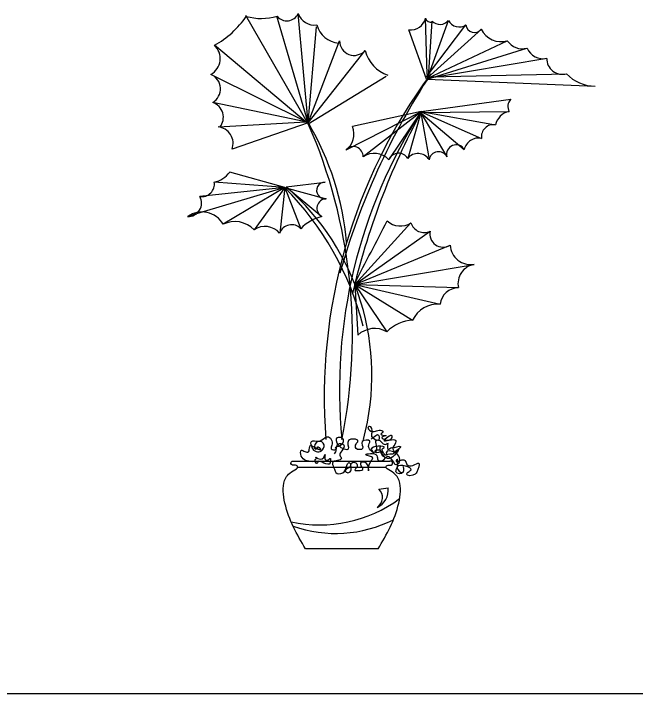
# Model space of a CAD drawing. Header units: millimetres. Extents: x 12377 to 30673, y 89761 to 101952.
# Drawn here: x 18483 to 19682, y 92554 to 93861 of the extents above; entities that cross this region are included whole.
import ezdxf

# ---------------------------------------------------------------- set-up
doc = ezdxf.new("R2010")
doc.units = ezdxf.units.MM
doc.layers.add('www.cad-blocks.net', color=7, linetype='Continuous')

# ---------------------------------------------------------------- blocks, each defined once
blk = doc.blocks.new('A$C500853A1')
for p, q in [((193.3, 680.7), (93.2, 854.4)), ((193.4, 682.5), (143.3, 853.2)), ((193.4, 682.5), (177.2, 857.5)), ((384.1, 759.7), (381.7, 850.1)), ((382.9, 756.2), (446.4, 839.6)), ((385.2, 755), (418.2, 846.6)), ((386.4, 755), (392.3, 845.4)), ((193.4, 682.5), (206.9, 836.3)), ((382.9, 752.6), (354.7, 831.3)), ((384.1, 753.8), (471.1, 832.5)), ((193.3, 680.7), (43, 806.7)), ((193.4, 682.5), (243.6, 813.7)), ((385.2, 753.8), (512.6, 814)), ((193.4, 682.5), (284.6, 798.2)), ((384.1, 752.6), (544.3, 802.2)), ((385.2, 753.8), (576.1, 785.8)), ((193.4, 682.5), (37.4, 760.1)), ((193.3, 680.7), (318.5, 757.3)), ((384.1, 752.6), (653.7, 741.1)), ((389.9, 756.2), (607.8, 761.1)), ((374.7, 700.8), (518.2, 720.2)), ((191.8, 683.3), (40.2, 714.9)), ((374.7, 699.8), (253.6, 638.6)), ((374.7, 700.8), (264.3, 676.3)), ((374.7, 699.8), (281.4, 627.9)), ((373.4, 698.8), (322.6, 623.4)), ((374.7, 700.8), (353.1, 625.2)), ((373.4, 698.8), (515.5, 700.5)), ((374.1, 698.7), (387.2, 623.4)), ((374.1, 698.7), (415.9, 627.9)), ((374.1, 698.7), (443.7, 639.5)), ((374.7, 700.8), (493.9, 679)), ((374.7, 699.8), (471.5, 657.4)), ((189.7, 683.7), (48.7, 675.4)), ((193.4, 682.5), (71.3, 640.1)), ((156, 578.8), (67.6, 603.4)), ((156, 578.8), (0, 532.4)), ((156, 578.8), (19.6, 564.3)), ((156, 578.8), (42.7, 587.4)), ((156, 578.8), (56.9, 519.9)), ((156, 578.8), (106.7, 511)), ((156, 578.8), (147.6, 505.7)), ((156, 578.8), (181.4, 512.8)), ((156, 578.8), (222.2, 560.8)), ((158.2, 579.6), (220.5, 587.4)), ((158.2, 579.6), (215.1, 532.4)), ((268, 423.6), (358.2, 522.2)), ((268, 423.6), (388.9, 508.9)), ((268, 423.6), (420.9, 486.2)), ((268, 423.6), (459.6, 455.6)), ((268, 423.6), (272.9, 342.3)), ((268, 423.6), (319.6, 347.6)), ((268, 423.6), (360.9, 366.3)), ((268, 423.6), (404.9, 391.6)), ((268, 423.6), (434.2, 418.3)), ((170.4, 140.2), (324.2, 140.2)), ((176.3, 130.8), (318.3, 130.6)), ((306.7, 95.6), (321.5, 97.5)), ((305.6, 0), (189, 0))]:
    blk.add_line(p, q)
for centre, radius, start, end in [((-31.7, 940), 152.9, 299.2773, 325.2986), ((118.2, 940.1), 90.4, 254.4726, 286.1537), ((159, 866), 20.2, 219.2442, 334.996), ((203, 866.1), 27.1, 198.4447, 278.8892), ((357.2, 856.6), 25.4, 264.34, 345.2716), ((390.3, 852.6), 8.91, 196.1419, 282.4289), ((245.5, 849.9), 39.8, 195.4914, 265.37), ((404.7, 857.4), 17.2, 223.9535, 321.2482), ((435.3, 855.3), 19.2, 206.8048, 305.1414), ((460.2, 841.3), 14, 187.274, 320.856), ((502.5, 847.3), 34.8, 205.107, 286.7864), ((23, 785.5), 29.2, 299.5064, 46.6616), ((267.1, 814), 23.5, 180.6597, 317.8221), ((536.6, 830.1), 28.9, 213.9124, 285.4675), ((340.4, 813), 57.7, 194.912, 250.2951), ((570.1, 813.1), 27.9, 202.8074, 282.4097), ((601.1, 785.2), 25, 178.6587, 285.63), ((27.3, 736.8), 25.4, 300.5742, 66.5834), ((1085.9, 243.8), 866.8, 143.3954, 184.5375), ((1342.1, 132.8), 1140.5, 146.5964, 164.3048), ((654.2, 805), 63.9, 223.4153, 269.5093), ((530.8, 708.4), 17.2, 136.995, 207.4635), ((32.3, 691.2), 25, 321.2631, 71.4864), ((1068.7, 254.4), 825.2, 147.2488, 185.5055), ((1401.1, 144.9), 1166.9, 151.6044, 167.0053), ((521.2, 673.2), 27.9, 101.943, 168.017), ((45.9, 649.2), 27, 340.2651, 83.6059), ((-579.2, 343), 843.4, 348.5245, 23.6183), ((-192.2, 453.5), 448.5, 4.7545, 30.6559), ((235, 664.3), 31.7, 305.8403, 22.2478), ((490.1, 660.5), 18.9, 78.3703, 189.2519), ((466.4, 634.8), 23.2, 77.3448, 168.276), ((265.7, 628.6), 15.7, 357.299, 140.4054), ((430.5, 632), 15.2, 29.7995, 195.6742), ((299.5, 602.3), 31.3, 42.3576, 125.244), ((338.3, 616.7), 17.1, 29.964, 156.7642), ((369.5, 612.5), 20.8, 31.7659, 142.2127), ((402.4, 620.5), 15.4, 28.4302, 169.3191), ((34.1, 628.2), 41.7, 281.9172, 323.5171), ((22.6, 584.4), 20.3, 261.4833, 8.4769), ((-194.5, 233.6), 491.9, 14.4997, 44.5661), ((-104.1, 278.2), 399.6, 345.0569, 48.9629), ((220.3, 574), 13.4, 89.259, 278.3741), ((1.1, 553.6), 21.3, 266.9182, 30.1872), ((222.5, 545.6), 15.2, 91.0814, 240.8277), ((22.8, 500.1), 39.5, 30.1101, 125.2283), ((75.6, 480.9), 43.3, 44.1214, 115.6431), ((231.2, 465.5), 68.7, 103.5562, 136.5464), ((-9772.1, 5713), 11347.3, 332.22636, 332.79583), ((341.2, 547.8), 30.8, 226.5827, 303.633), ((124.1, 485.2), 31.1, 41.0971, 124.0503), ((166.7, 498.8), 20.3, 43.5332, 160.2281), ((379.2, 528.6), 21.9, 196.8677, 296.1643), ((409.9, 504.6), 21.4, 168.6255, 300.7895), ((454.5, 488.9), 33.7, 184.6256, 278.5772), ((464.8, 424.8), 31.2, 99.5744, 192.0692), ((434.5, 388.5), 29.7, 90.4438, 174.0639), ((400.5, 348.3), 43.5, 84.2413, 155.5873), ((365.5, 301.1), 65.4, 94.0064, 134.5729), ((299.9, 313.1), 39.8, 60.315, 132.7157), ((291.6, 93.7), 30.1, 294.0402, 7.145), ((294, 82), 18.6, 302.1494, 47.1315), ((211.8, 254.5), 216.4, 257.7851, 306.3276), ((237.3, 231.5), 207.1, 250.8046, 296.6125)]:
    blk.add_arc(centre, radius, start, end)
for points in [[(294.2, 175.9), (302, 181.6), (304.7, 183), (306.4, 174.5), (295.5, 179.9), (295.9, 186), (291.8, 195.9), (289.4, 194.9), (293.8, 188.4), (299.3, 187.7), (307.4, 189.8), (313.5, 187.4), (310.1, 183.3), (318.6, 181), (311.8, 178.9), (325.4, 175.2), (328.1, 181), (314.9, 173.2), (333.8, 173.2), (333.5, 169.4), (329.4, 162.3), (341.3, 164), (332.1, 153.9), (337.6, 159.6), (326.4, 145.7), (309.4, 155.6), (309.1, 164)], [(199.6, 139.3), (182.3, 148.4), (182.3, 157.6), (188.1, 155.6), (193.8, 155.2), (195.9, 163.7), (197.2, 165.7), (200.3, 160.3), (216.5, 158.3), (217.6, 169.1), (206, 169.8), (205, 159.6), (208.1, 161.7), (208.4, 163.3), (213.5, 158.3), (207.4, 160.3), (197.6, 169.4), (198.6, 171.8), (209.8, 172.2), (220.6, 177.9), (224, 179.3), (231.5, 165.7), (230.4, 160), (237.6, 158.9), (239.6, 165.4), (241.3, 167.7), (250.1, 167.1), (247.1, 156.6), (244.3, 149.8), (246.7, 144.4), (232.5, 138.3), (234.2, 130.8), (239.9, 120.3), (251.1, 123.4), (254.2, 130.5), (259.3, 137.9), (261.3, 132.5), (252.5, 125.1), (254.5, 122.4), (259.6, 122.4), (262.3, 128.1), (263, 137.3), (269.8, 137.6), (270.8, 129.8), (268.1, 126.4), (276.9, 125.4), (281, 127.1), (277.6, 135.2), (278.6, 138.6), (287.1, 135.9), (290.1, 124.7), (293.2, 139.3), (296.9, 145.4), (286, 150.5), (303.7, 149.1), (305, 142.3), (312.8, 141.3), (320.3, 148.1), (330.5, 137.9), (332.5, 135.6), (338.6, 136.6), (339.6, 145.4), (332.8, 154.2), (318.6, 153.5), (318.9, 150.1), (312.1, 159.3), (315.2, 162), (294.5, 159.3), (298.9, 153.5), (290.1, 164), (292.1, 172.2), (279.9, 171.5), (280.6, 160.6), (270.1, 160.6), (270.1, 167.7), (273.2, 172.5), (257.9, 173.5), (257.6, 160), (242, 165.7), (240.6, 178.3), (247.4, 177.6), (244.7, 164.7), (236.5, 161), (237.6, 158.3), (235.2, 152.2)], [(303, 155.6), (303, 165.7), (302.7, 173.8), (310.1, 171.8), (311.8, 169.4), (319.3, 168.1), (320.3, 169.4), (321.3, 158.9), (327.7, 162), (329.1, 160), (330.5, 152.5), (321.3, 151.1), (312.5, 151.1), (311.5, 154.5), (301, 154.5), (301, 156.9), (309.4, 157.2), (312.1, 154.9)], [(204.7, 146.4), (218.2, 146.1), (220.3, 150.8), (220.3, 144.4), (221.3, 142.3), (227, 143.4), (228.1, 144.7), (228.7, 137.6), (218.6, 137.3), (208.7, 138.6), (207.7, 136.6), (204.3, 141.7), (205.4, 143.7), (207.4, 147.4)], [(336.2, 139.3), (348.8, 141.3), (351.8, 134.9), (361.3, 133.5), (370.8, 136.9), (367.4, 122.7), (365, 119.3), (351.1, 119.3), (353.8, 122.7), (358.3, 126.1), (336.6, 131.5), (341.6, 122.7), (346.4, 123.4), (345.7, 131.8), (345.7, 122.7), (334.2, 122.7), (335.2, 128.1), (336.9, 137.6), (335.9, 143), (334.2, 141.3), (336.9, 138.3)]]:
    blk.add_spline(points, degree=3)
for points in [[(189, 0), (175.5, 22.6), (156.4, 55.8), (150.8, 106.5), (163.3, 122.4), (178.5, 129.4), (173.4, 134.7), (168.6, 132.4), (164.9, 136.6), (166.9, 140.8), (169.3, 140.4), (170.4, 140.2)], [(305.6, 0), (319.1, 22.6), (338.2, 55.8), (343.8, 106.5), (331.3, 122.4), (316.1, 129.4), (321.2, 134.7), (326, 132.4), (329.7, 136.6), (327.7, 140.8), (325.3, 140.4), (324.2, 140.2)]]:
    blk.add_open_spline(points, degree=3, knots=[5.020434, 5.020434, 5.020434, 5.020434, 105.044357, 150.27238, 176.211161, 188.397077, 191.443511, 199.377488, 203.974985, 208.790918, 212.382491, 212.382491, 212.382491, 212.382491])
blk = doc.blocks.new('FORMAT')
at = {"layer": 'www.cad-blocks.net', "color": 155, "true_color": 0x546d8e}
blk.add_line((13495.8, 92553.6), (30672.7, 92553.6), dxfattribs=at)

msp = doc.modelspace()

# ---------------------------------------------------------------- block references
at = {"xscale": 1.2, "yscale": 1.2, "zscale": 1.2}
msp.add_blockref('A$C500853A1', (18817.8, 92831.9), dxfattribs=at)
at = {"layer": 'www.cad-blocks.net'}
msp.add_blockref('FORMAT', (0, 0), dxfattribs=at)

doc.saveas('drawing.dxf')
